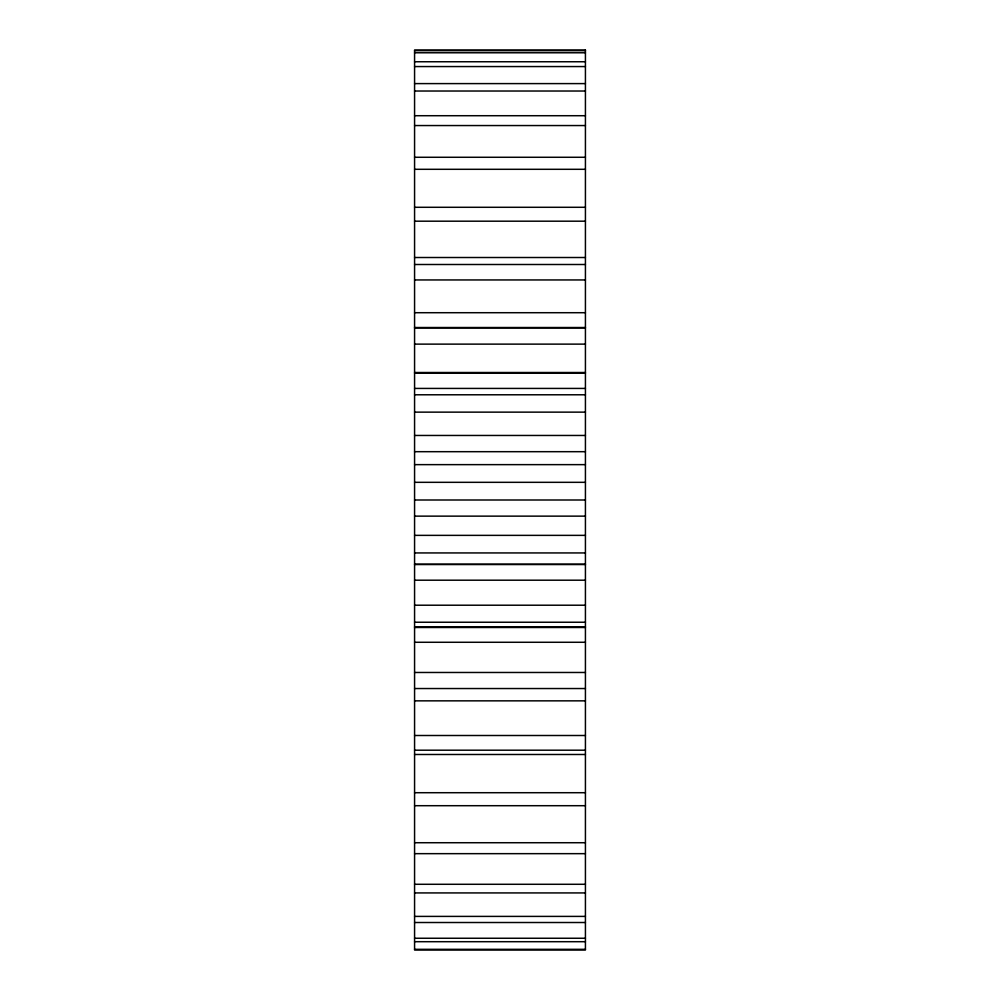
<?xml version="1.0" encoding="UTF-8"?>
<svg xmlns="http://www.w3.org/2000/svg" width="1000" height="1000" viewBox="0 0 1000 1000"><rect width="100%" height="100%" fill="white"/><g stroke="black" fill="none" stroke-linecap="round" stroke-linejoin="round"><path stroke-width="1.5" d="M414.575 50.675L585.425 50.675M414.575 52.775L585.425 52.775M414.575 61.75L585.425 61.75M414.575 66.562L585.425 66.562M414.575 83.6L585.425 83.6M414.575 91.025L585.425 91.025M414.575 115.712L585.425 115.712M414.575 125.55L585.425 125.55M414.575 157.275L585.425 157.275M414.575 169.3L585.425 169.3M414.575 207.288L585.425 207.288M414.575 221.188L585.425 221.188M414.575 257.512L585.425 257.512M414.575 264.5L585.425 264.5M414.575 279.95L585.425 279.95M414.575 312.712L585.425 312.712M414.575 327.525L585.425 327.525M414.575 327.9L585.425 327.9M414.575 344.125L585.425 344.125M414.575 372.512L585.425 372.512M414.575 373.162L585.425 373.162M414.575 388.425L585.425 388.425M414.575 394.787L585.425 394.787M414.575 412.137L585.425 412.137M414.575 435.462L585.425 435.462M414.575 451.688L585.425 451.688M414.575 464.637L585.425 464.637M414.575 482.325L585.425 482.325M414.575 500L585.425 500M414.575 516.138L585.425 516.138M414.575 535.363L585.425 535.363M414.575 552.938L585.425 552.938M414.575 564.212L585.425 564.212M414.575 564.538L585.425 564.538M414.575 580.2L585.425 580.2M414.575 605.212L585.425 605.212M414.575 622.238L585.425 622.238M414.575 626.838L585.425 626.838M414.575 627.487L585.425 627.487M414.575 642.275L585.425 642.275M414.575 672.475L585.425 672.475M414.575 688.538L585.425 688.538M414.575 700.85L585.425 700.85M414.575 735.5L585.425 735.5M414.575 750.2L585.425 750.2M414.575 754.488L585.425 754.488M414.575 792.712L585.425 792.712M414.575 805.7L585.425 805.7M414.575 842.725L585.425 842.725M414.575 853.662L585.425 853.662M414.575 884.287L585.425 884.287M414.575 892.925L585.425 892.925M414.575 916.4L585.425 916.4M414.575 922.513L585.425 922.513M414.575 938.25L585.425 938.25M414.575 941.7L585.425 941.7M414.575 949.325L585.425 949.325M585.425 50L414.575 50L414.575 950L585.425 950L585.425 50"/></g></svg>
